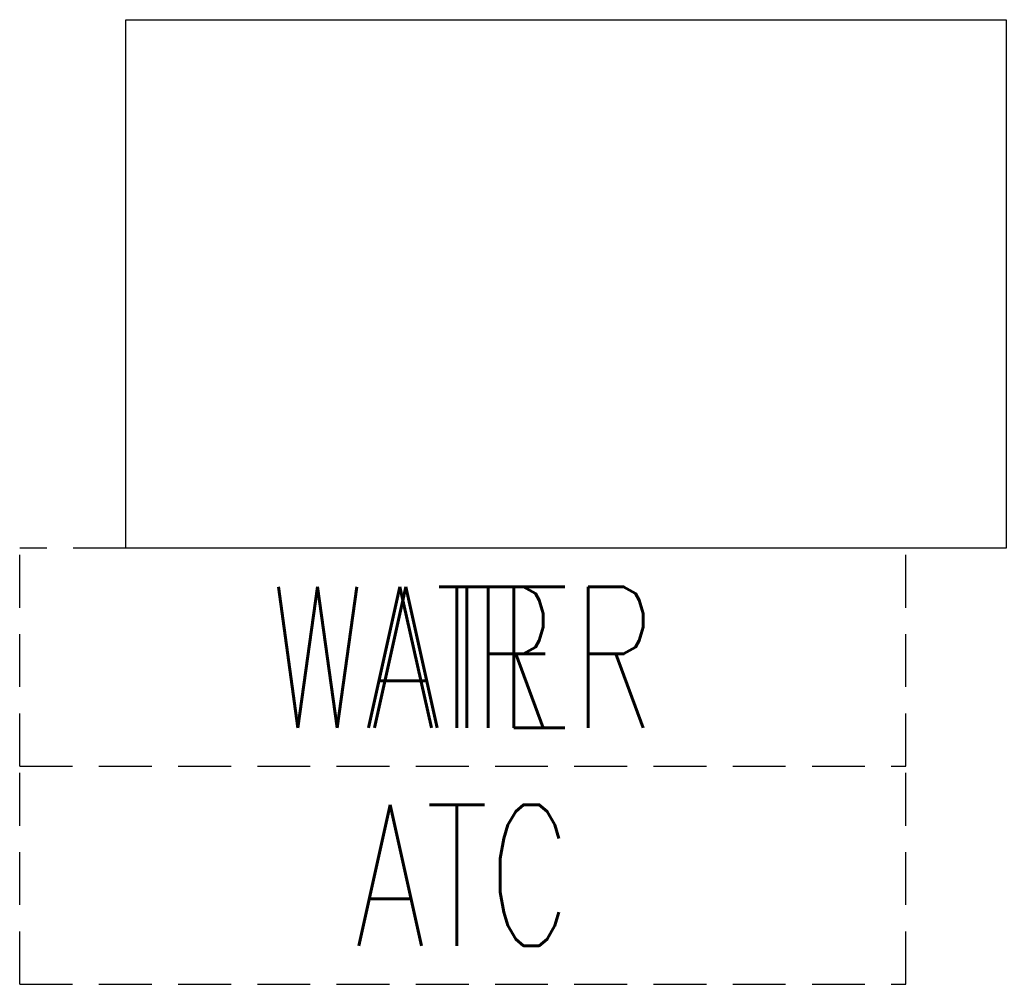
# Model space of a CAD drawing. Extents: x -6 to 50, y -39.8 to 15.
import ezdxf
from ezdxf.enums import TextEntityAlignment as Align

# ---------------------------------------------------------------- set-up
doc = ezdxf.new("R2010")
doc.units = 0
doc.header["$LTSCALE"] = 48
doc.header["$MEASUREMENT"] = 0
doc.linetypes.add('HIDDEN4', pattern=[0.09375, 0.0625, -0.03125])
doc.layers.get('0').update_dxf_attribs({"linetype": 'CONTINUOUS'})
for name, color, linetype in [('M-BLKA', 4, 'CONTINUOUS'), ('M-TRBX-AIRT', 4, 'CONTINUOUS'), ('M-TRBX-WTRT', 4, 'CONTINUOUS')]:
    doc.layers.add(name, color=color, linetype=linetype)
doc.styles.add('BRA-NRW1', font='romans.shx', dxfattribs={"width": 0.65, "height": 8})

msp = doc.modelspace()

# ---------------------------------------------------------------- linework, layer by layer
for p, q in [((0, 15), (50, 15)), ((0, -15), (0, 15)), ((50, 15), (50, -15)), ((50, -15), (0, -15))]:
    msp.add_line(p, q)
at = {"color": 11, "linetype": 'HIDDEN4'}
for p, q in [((-6.033, -27.376), (-6.033, -15)), ((0, -15), (-6.033, -15)), ((44.294, -27.376), (44.294, -15)), ((-6.033, -27.376), (44.294, -27.376)), ((-6.033, -39.753), (-6.033, -27.376)), ((44.294, -39.753), (44.294, -27.376)), ((-6.033, -39.753), (44.294, -39.753))]:
    msp.add_line(p, q, dxfattribs=at)

# ---------------------------------------------------------------- texts
at = {"layer": 'M-BLKA', "style": 'BRA-NRW1', "width": 0.65}
msp.add_attdef('ATC', text='-', height=8, dxfattribs=at).set_placement((19.13, -33.565), align=Align.MIDDLE_CENTER)
at = {"layer": 'M-TRBX-AIRT', "style": 'BRA-NRW1', "width": 0.65}
msp.add_attdef('AIR', text='-', height=8, dxfattribs=at).set_placement((19.13, -21.188), align=Align.MIDDLE_CENTER)
at = {"layer": 'M-TRBX-WTRT', "style": 'BRA-NRW1', "width": 0.65}
msp.add_attdef('WATER', text='-', height=8, dxfattribs=at).set_placement((19.13, -21.188), align=Align.MIDDLE_CENTER)

doc.saveas('drawing.dxf')
